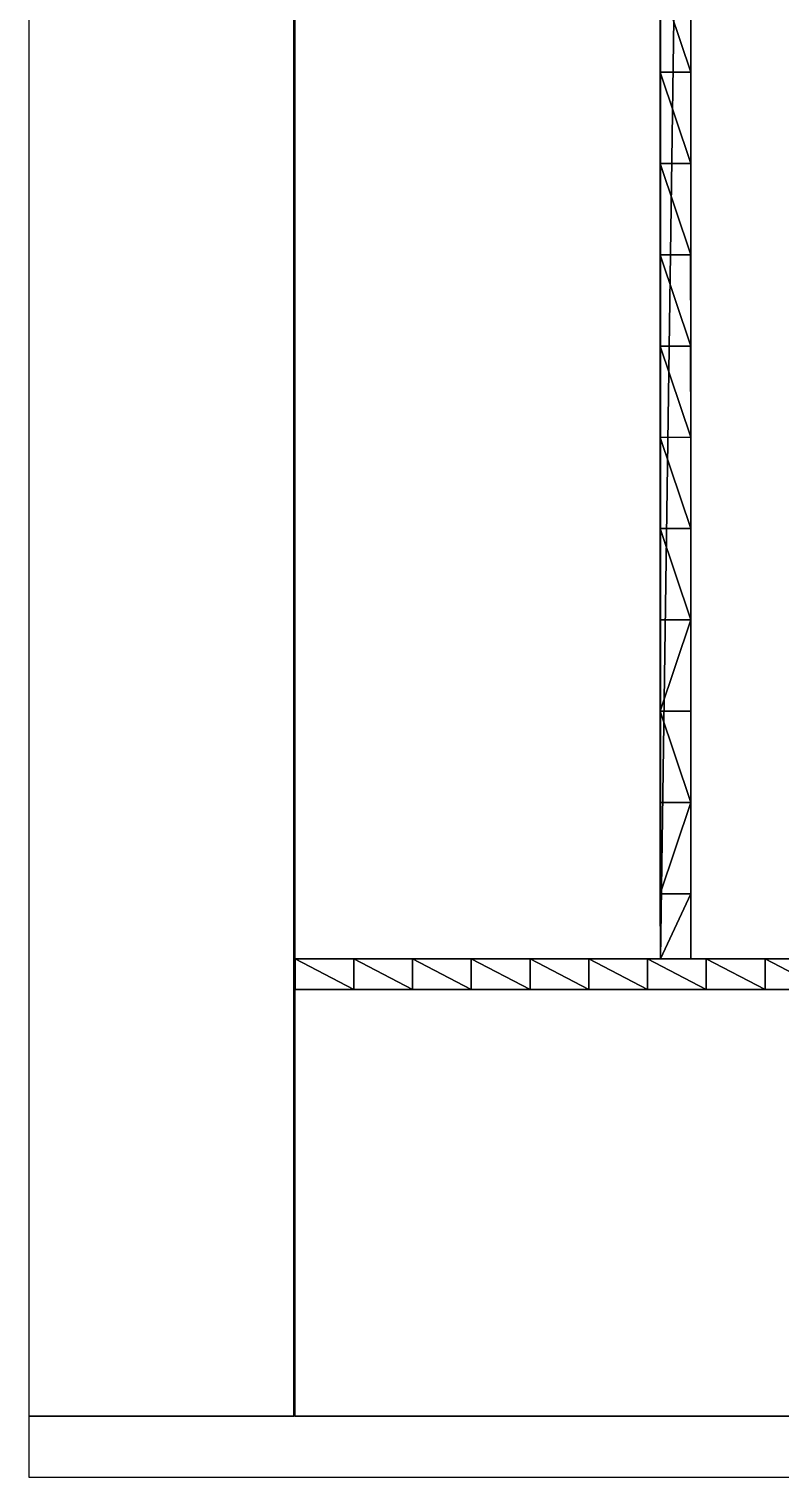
# Model space of a CAD drawing. Extents: x -200 to 200, y -480 to 0.
# Drawn here: x -200 to -76.6, y -480 to -242.1 of the extents above; entities that cross this region are included whole.
import ezdxf

# ---------------------------------------------------------------- set-up
doc = ezdxf.new("R2010")
doc.units = 0
doc.layers.get('0').update_dxf_attribs({"linetype": 'CONTINUOUS'})
doc.layers.add('BRANCO', color=7, linetype='CONTINUOUS')

msp = doc.modelspace()

# ---------------------------------------------------------------- linework, layer by layer
at = {"linetype": 'CONTINUOUS'}
for p, q in [((-200, -470), (-200, -480)), ((-200, -480), (200, -480))]:
    msp.add_line(p, q, dxfattribs=at)
for points in [[(-200, 0), (-200, -470), (-156.5, -470), (-156.5, 0)], [(200, -470), (-200, -470), (-200, -480), (200, -480)]]:
    msp.add_3dface(points, dxfattribs=at)
at = {"layer": 'BRANCO'}
for points in [[(-156.3116, -43.5, -74), (156.5, -470, -74.00272), (154.9835, -42.396, -74), (-156.3116, -43.5, -74)], [(-156.3104, -470, -74), (-156.3116, -43.5, -74), (-156.5079, -43.49997), (-156.3104, -470, -74)], [(-156.3104, -470, -74), (-156.5079, -43.49997), (-156.3104, -470, 0.11584), (-156.3104, -470, -74)], [(-156.3116, -43.5, -74), (-156.3104, -470, -73.88416), (156.5, -470, -74.00272), (-156.3116, -43.5, -74)], [(-96.29615, -394.8884, -74.02586), (-91.31158, -43.49377, -74.02586), (-96.31158, -43.5, -74.02586), (-96.29615, -394.8884, -74.02586)], [(-96.29615, -394.8884, -74.02586), (-91.29615, -394.8822, -74.02586), (-91.31158, -43.49377, -74.02586), (-96.29615, -394.8884, -74.02586)], [(-91.30386, -249.188, -1.07199), (-91.30386, -234.188, -0.56416), (-96.30386, -234.1942, -0.56416), (-91.30386, -249.188, -1.07199)], [(-96.30386, -249.1942, -1.07199), (-96.30386, -234.1942, -0.56416), (-96.30386, -249.1942, -74.02586), (-96.30386, -249.1942, -1.07199)], [(-96.30386, -249.1942, -74.02586), (-96.30386, -234.1942, -0.56416), (-96.30386, -234.1942, -74.02586), (-96.30386, -249.1942, -74.02586)], [(-91.30386, -249.188, -1.07199), (-96.30386, -234.1942, -0.56416), (-96.30386, -249.1942, -1.07199), (-91.30386, -249.188, -1.07199)], [(-91.30386, -234.188, -0.56416), (-91.30386, -249.188, -1.07199), (-91.30386, -249.188, -74.02586), (-91.30386, -234.188, -0.56416)], [(-91.30386, -234.188, -0.56416), (-91.30386, -249.188, -74.02586), (-91.30386, -234.188, -74.02586), (-91.30386, -234.188, -0.56416)], [(-91.30386, -264.188, -1.91926), (-91.30386, -249.188, -1.07199), (-96.30386, -249.1942, -1.07199), (-91.30386, -264.188, -1.91926)], [(-96.30386, -264.1942, -1.91926), (-96.30386, -249.1942, -1.07199), (-96.30189, -264.1942, -74.02586), (-96.30386, -264.1942, -1.91926)], [(-96.30189, -264.1942, -74.02586), (-96.30386, -249.1942, -1.07199), (-96.30386, -249.1942, -74.02586), (-96.30189, -264.1942, -74.02586)], [(-91.30386, -264.188, -1.91926), (-96.30386, -249.1942, -1.07199), (-96.30386, -264.1942, -1.91926), (-91.30386, -264.188, -1.91926)], [(-91.30386, -249.188, -1.07199), (-91.30386, -264.188, -1.91926), (-91.30189, -264.188, -74.02586), (-91.30386, -249.188, -1.07199)], [(-91.30386, -249.188, -1.07199), (-91.30189, -264.188, -74.02586), (-91.30386, -249.188, -74.02586), (-91.30386, -249.188, -1.07199)], [(-91.30386, -279.188, -3.10729), (-91.30386, -264.188, -1.91926), (-96.30386, -264.1942, -1.91926), (-91.30386, -279.188, -3.10729)], [(-96.30386, -279.1942, -3.10729), (-96.30386, -264.1942, -1.91926), (-96.30386, -279.1942, -74.02586), (-96.30386, -279.1942, -3.10729)], [(-96.30386, -279.1942, -74.02586), (-96.30386, -264.1942, -1.91926), (-96.30386, -264.1942, -74.02586), (-96.30386, -279.1942, -74.02586)], [(-91.30386, -279.188, -3.10729), (-96.30386, -264.1942, -1.91926), (-96.30386, -279.1942, -3.10729), (-91.30386, -279.188, -3.10729)], [(-91.30386, -264.188, -1.91926), (-91.30386, -279.188, -3.10729), (-91.30386, -279.188, -74.02586), (-91.30386, -264.188, -1.91926)], [(-91.30386, -264.188, -1.91926), (-91.30386, -279.188, -74.02586), (-91.30386, -264.188, -74.02586), (-91.30386, -264.188, -1.91926)], [(-91.30386, -294.188, -4.63789), (-91.32255, -279.188, -3.10729), (-96.30386, -279.1942, -3.10729), (-91.30386, -294.188, -4.63789)], [(-96.30386, -294.1942, -4.63789), (-96.30386, -279.1942, -3.10729), (-96.30386, -294.1942, -74.02586), (-96.30386, -294.1942, -4.63789)], [(-96.30386, -294.1942, -74.02586), (-96.30386, -279.1942, -3.10729), (-96.30386, -279.1942, -74.02586), (-96.30386, -294.1942, -74.02586)], [(-91.30386, -294.188, -4.63789), (-96.30386, -279.1942, -3.10729), (-96.30386, -294.1942, -4.63789), (-91.30386, -294.188, -4.63789)], [(-91.30386, -279.188, -3.10729), (-91.30386, -294.188, -4.63789), (-91.30386, -294.188, -74.02586), (-91.30386, -279.188, -3.10729)], [(-91.30386, -279.188, -3.10729), (-91.30386, -294.188, -74.02586), (-91.30386, -279.188, -74.02586), (-91.30386, -279.188, -3.10729)], [(-91.30386, -309.188, -6.51346), (-91.32255, -294.188, -4.63789), (-96.30386, -294.1942, -4.63789), (-91.30386, -309.188, -6.51346)], [(-96.30386, -309.1942, -6.51346), (-96.30386, -294.1942, -4.63789), (-96.29991, -309.1942, -74.02586), (-96.30386, -309.1942, -6.51346)], [(-96.29991, -309.1942, -74.02586), (-96.30386, -294.1942, -4.63789), (-96.30386, -294.1942, -74.02586), (-96.29991, -309.1942, -74.02586)], [(-91.30386, -309.188, -6.51346), (-96.30386, -294.1942, -4.63789), (-96.30386, -309.1942, -6.51346), (-91.30386, -309.188, -6.51346)], [(-91.30386, -294.188, -4.63789), (-91.30386, -309.188, -6.51346), (-91.29991, -309.188, -74.02586), (-91.30386, -294.188, -4.63789)], [(-91.30386, -294.188, -4.63789), (-91.29991, -309.188, -74.02586), (-91.30386, -294.188, -74.02586), (-91.30386, -294.188, -4.63789)], [(-91.30386, -324.188, -8.73696), (-91.30386, -309.188, -6.51346), (-96.30386, -309.1942, -6.51346), (-91.30386, -324.188, -8.73696)], [(-96.30386, -324.1942, -8.73696), (-96.30386, -309.1942, -6.51346), (-96.30386, -324.1942, -74.02586), (-96.30386, -324.1942, -8.73696)], [(-96.30386, -324.1942, -74.02586), (-96.30386, -309.1942, -6.51346), (-96.30386, -309.1942, -74.02586), (-96.30386, -324.1942, -74.02586)], [(-91.30386, -324.188, -8.73696), (-96.30386, -309.1942, -6.51346), (-96.30386, -324.1942, -8.73696), (-91.30386, -324.188, -8.73696)], [(-91.30386, -309.188, -6.51346), (-91.30386, -324.188, -8.73696), (-91.30386, -324.188, -74.02586), (-91.30386, -309.188, -6.51346)], [(-91.30386, -309.188, -6.51346), (-91.30386, -324.188, -74.02586), (-91.30386, -309.188, -74.02586), (-91.30386, -309.188, -6.51346)], [(-91.30386, -339.188, -11.31194), (-91.30386, -324.188, -8.73696), (-96.30386, -324.1881, -8.73606), (-91.30386, -339.188, -11.31194)], [(-91.30386, -339.188, -11.31194), (-96.30386, -324.1881, -8.73606), (-96.30386, -339.1942, -11.31194), (-91.30386, -339.188, -11.31194)], [(-96.30386, -339.1942, -11.31194), (-96.30386, -324.1942, -8.73696), (-96.30386, -339.1942, -74.02586), (-96.30386, -339.1942, -11.31194)], [(-96.30386, -339.1942, -74.02586), (-96.30386, -324.1942, -8.73696), (-96.30386, -324.1942, -74.02586), (-96.30386, -339.1942, -74.02586)], [(-91.30386, -324.188, -8.73696), (-91.30386, -339.188, -11.31194), (-91.30386, -339.188, -74.02586), (-91.30386, -324.188, -8.73696)], [(-91.30386, -324.188, -8.73696), (-91.30386, -339.188, -74.02586), (-91.30386, -324.188, -74.02586), (-91.30386, -324.188, -8.73696)], [(-91.30386, -339.194, -11.31298), (-96.30386, -339.1942, -11.31298), (-96.30386, -354.1942, -14.24256), (-91.30386, -339.194, -11.31298)], [(-91.30386, -339.194, -11.31298), (-96.30386, -354.1942, -14.24256), (-91.30386, -354.194, -14.24373), (-91.30386, -339.194, -11.31298)], [(-96.30386, -354.1942, -14.24256), (-96.30386, -339.1942, -11.31194), (-96.30386, -354.1942, -74.02586), (-96.30386, -354.1942, -14.24256)], [(-96.30386, -354.1942, -74.02586), (-96.30386, -339.1942, -11.31194), (-96.30386, -339.1942, -74.02586), (-96.30386, -354.1942, -74.02586)], [(-91.30386, -339.188, -11.31194), (-91.30386, -354.188, -14.24256), (-91.30386, -354.188, -74.02586), (-91.30386, -339.188, -11.31194)], [(-91.30386, -339.188, -11.31194), (-91.30386, -354.188, -74.02586), (-91.30386, -339.188, -74.02586), (-91.30386, -339.188, -11.31194)], [(-96.30386, -354.1942, -14.24373), (-91.30386, -369.1938, -17.53509), (-91.30386, -354.188, -14.24256), (-96.30386, -354.1942, -14.24373)], [(-96.30386, -369.1942, -17.53366), (-96.30386, -354.1942, -14.24256), (-96.30386, -369.1942, -74.02586), (-96.30386, -369.1942, -17.53366)], [(-96.30386, -369.1942, -74.02586), (-96.30386, -354.1942, -14.24256), (-96.30386, -354.1942, -74.02586), (-96.30386, -369.1942, -74.02586)], [(-96.30386, -354.1942, -14.24373), (-96.30386, -369.1942, -17.53366), (-91.30386, -369.1938, -17.53509), (-96.30386, -354.1942, -14.24373)], [(-91.30386, -354.188, -14.24256), (-91.30386, -369.188, -17.53366), (-91.30386, -369.188, -74.02586), (-91.30386, -354.188, -14.24256)], [(-91.30386, -354.188, -14.24256), (-91.30386, -369.188, -74.02586), (-91.30386, -354.188, -74.02586), (-91.30386, -354.188, -14.24256)], [(-91.30386, -369.188, -17.53366), (-96.30386, -369.1942, -17.53366), (-96.30386, -384.1942, -21.19075), (-91.30386, -369.188, -17.53366)], [(-91.30386, -369.188, -17.53366), (-96.30386, -384.1942, -21.19075), (-91.30386, -384.1938, -21.19218), (-91.30386, -369.188, -17.53366)], [(-96.30386, -384.1942, -21.19075), (-96.30386, -369.1942, -17.53366), (-96.30386, -384.1942, -74.02586), (-96.30386, -384.1942, -21.19075)], [(-96.30386, -384.1942, -74.02586), (-96.30386, -369.1942, -17.53366), (-96.30386, -369.1942, -74.02586), (-96.30386, -384.1942, -74.02586)], [(-91.30386, -369.188, -17.53366), (-91.30386, -384.188, -21.19075), (-91.30386, -384.188, -74.02586), (-91.30386, -369.188, -17.53366)], [(-91.30386, -369.188, -17.53366), (-91.30386, -384.188, -74.02586), (-91.30386, -369.188, -74.02586), (-91.30386, -369.188, -17.53366)], [(-91.30386, -384.1938, -21.19218), (-96.30386, -384.1976, -21.19165), (-96.29054, -394.8884, -24.02587), (-91.30386, -384.1938, -21.19218)], [(-96.29615, -394.8884, -24.02498), (-96.30386, -384.1942, -21.19075), (-96.29615, -394.8884, -74.02586), (-96.29615, -394.8884, -24.02498)], [(-96.29615, -394.8884, -74.02586), (-96.30386, -384.1942, -21.19075), (-96.30386, -384.1942, -74.02586), (-96.29615, -394.8884, -74.02586)], [(-91.30386, -384.1938, -21.19218), (-96.29054, -394.8884, -24.02587), (-91.29615, -394.8822, -24.02587), (-91.30386, -384.1938, -21.19218)], [(-91.30386, -384.188, -21.19075), (-91.29615, -394.8822, -24.02498), (-91.29615, -394.8822, -74.02586), (-91.30386, -384.188, -21.19075)], [(-91.30386, -384.188, -21.19075), (-91.29615, -394.8822, -74.02586), (-91.30386, -384.188, -74.02586), (-91.30386, -384.188, -21.19075)], [(-156.2977, -399.8884, -23.82816), (-146.6477, -399.8884, -19.03074), (-156.2977, -394.8884, -23.82816), (-156.2977, -399.8884, -23.82816)], [(-156.2977, -394.8884, -23.82816), (-146.6477, -399.8884, -19.03074), (-146.6477, -394.8884, -19.03074), (-156.2977, -394.8884, -23.82816)], [(-156.2977, -394.8884, -23.82816), (-156.2962, -394.8884, -73.99999), (-156.2962, -399.8884, -73.99999), (-156.2977, -394.8884, -23.82816)], [(-156.2977, -394.8884, -23.82816), (-156.2962, -399.8884, -73.99999), (-156.2977, -399.8884, -23.82816), (-156.2977, -394.8884, -23.82816)], [(-156.2977, -394.8884, -23.82816), (-146.6477, -394.8884, -19.03074), (-156.2962, -394.8884, -73.99999), (-156.2977, -394.8884, -23.82816)], [(-156.2962, -394.8884, -73.99999), (-146.6477, -394.8884, -19.03074), (-146.6477, -394.8884, -73.99999), (-156.2962, -394.8884, -73.99999)], [(-146.6477, -399.8884, -19.03074), (-136.9977, -399.8884, -14.84042), (-146.6477, -394.8884, -19.03074), (-146.6477, -399.8884, -19.03074)], [(-146.6477, -394.8884, -19.03074), (-136.9977, -399.8884, -14.84042), (-136.9977, -394.8884, -14.84042), (-146.6477, -394.8884, -19.03074)], [(-146.6477, -394.8884, -19.03074), (-136.9977, -394.8884, -14.84042), (-146.6477, -394.8884, -73.99999), (-146.6477, -394.8884, -19.03074)], [(-146.6477, -394.8884, -73.99999), (-136.9977, -394.8884, -14.84042), (-136.9977, -394.8884, -73.99999), (-146.6477, -394.8884, -73.99999)], [(-136.9977, -399.8884, -14.84042), (-127.3477, -399.8884, -11.21799), (-136.9977, -394.8884, -14.84042), (-136.9977, -399.8884, -14.84042)], [(-136.9977, -394.8884, -14.84042), (-127.3477, -399.8884, -11.21799), (-127.3477, -394.8884, -11.21799), (-136.9977, -394.8884, -14.84042)], [(-136.9977, -394.8884, -14.84042), (-127.3477, -394.8884, -11.21799), (-136.9977, -394.8884, -73.99999), (-136.9977, -394.8884, -14.84042)], [(-136.9977, -394.8884, -73.99999), (-127.3477, -394.8884, -11.21799), (-127.3477, -394.8884, -73.99999), (-136.9977, -394.8884, -73.99999)], [(-127.3477, -399.8884, -11.21799), (-117.6977, -399.8884, -8.13224), (-127.3477, -394.8884, -11.21799), (-127.3477, -399.8884, -11.21799)], [(-127.3477, -394.8884, -11.21799), (-117.6977, -399.8884, -8.13224), (-117.6977, -394.8884, -8.13224), (-127.3477, -394.8884, -11.21799)], [(-127.3477, -394.8884, -11.21799), (-117.6977, -394.8884, -8.13224), (-127.3477, -394.8884, -73.99999), (-127.3477, -394.8884, -11.21799)], [(-127.3477, -394.8884, -73.99999), (-117.6977, -394.8884, -8.13224), (-117.6977, -394.8884, -73.99999), (-127.3477, -394.8884, -73.99999)], [(-117.6977, -399.8884, -8.13224), (-108.0477, -399.8884, -5.55835), (-117.6977, -394.8884, -8.13224), (-117.6977, -399.8884, -8.13224)], [(-117.6977, -394.8884, -8.13224), (-108.0477, -399.8884, -5.55835), (-108.0477, -394.8884, -5.55835), (-117.6977, -394.8884, -8.13224)], [(-117.6977, -394.8884, -8.13224), (-108.0477, -394.8884, -5.55835), (-117.6977, -394.8884, -73.99999), (-117.6977, -394.8884, -8.13224)], [(-117.6977, -394.8884, -73.99999), (-108.0477, -394.8884, -5.55835), (-108.0477, -394.8884, -73.99999), (-117.6977, -394.8884, -73.99999)], [(-108.0477, -399.8884, -5.55835), (-98.39768, -399.8884, -3.47679), (-108.0477, -394.8884, -5.55835), (-108.0477, -399.8884, -5.55835)], [(-108.0477, -394.8884, -5.55835), (-98.39768, -399.8884, -3.47679), (-98.39768, -394.8884, -3.47679), (-108.0477, -394.8884, -5.55835)], [(-108.0477, -394.8884, -5.55835), (-98.39768, -394.8884, -3.47679), (-108.0477, -394.8884, -73.99999), (-108.0477, -394.8884, -5.55835)], [(-108.0477, -394.8884, -73.99999), (-98.39768, -394.8884, -3.47679), (-98.39768, -394.8884, -73.99999), (-108.0477, -394.8884, -73.99999)], [(-98.39768, -399.8884, -3.47679), (-88.74768, -399.8884, -1.87248), (-98.39768, -394.8884, -3.47679), (-98.39768, -399.8884, -3.47679)], [(-98.39768, -394.8884, -3.47679), (-88.74768, -399.8884, -1.87248), (-88.74768, -394.8884, -1.87248), (-98.39768, -394.8884, -3.47679)], [(-98.39768, -394.8884, -3.47679), (-88.74768, -394.8884, -1.87248), (-98.39768, -394.8884, -73.99999), (-98.39768, -394.8884, -3.47679)], [(-98.39768, -394.8884, -73.99999), (-88.74768, -394.8884, -1.87248), (-88.74768, -394.8884, -73.99999), (-98.39768, -394.8884, -73.99999)], [(-91.29615, -394.8822, -74.02586), (-91.29615, -394.8822, -24.02587), (-96.29615, -394.8884, -24.02587), (-91.29615, -394.8822, -74.02586)], [(-91.29615, -394.8822, -74.02586), (-96.29615, -394.8884, -24.02587), (-96.29615, -394.8884, -74.02586), (-91.29615, -394.8822, -74.02586)], [(-88.74768, -399.8884, -1.87248), (-79.09768, -399.8884, -0.73423), (-88.74768, -394.8884, -1.87248), (-88.74768, -399.8884, -1.87248)], [(-88.74768, -394.8884, -1.87248), (-79.09768, -399.8884, -0.73423), (-79.09768, -394.8884, -0.73423), (-88.74768, -394.8884, -1.87248)], [(-88.74768, -394.8884, -1.87248), (-79.09768, -394.8884, -0.73423), (-88.74768, -394.8884, -73.99999), (-88.74768, -394.8884, -1.87248)], [(-88.74768, -394.8884, -73.99999), (-79.09768, -394.8884, -0.73423), (-79.09768, -394.8884, -73.99999), (-88.74768, -394.8884, -73.99999)], [(-79.09768, -399.8884, -0.73423), (-69.44768, -399.8884, -0.0543), (-79.09768, -394.8884, -0.73423), (-79.09768, -399.8884, -0.73423)], [(-79.09768, -394.8884, -0.73423), (-69.44768, -399.8884, -0.0543), (-69.44768, -394.8884, -0.0543), (-79.09768, -394.8884, -0.73423)], [(-79.09768, -394.8884, -0.73423), (-69.44768, -394.8884, -0.0543), (-79.09768, -394.8884, -73.99999), (-79.09768, -394.8884, -0.73423)], [(-79.09768, -394.8884, -73.99999), (-69.44768, -394.8884, -0.0543), (-69.44768, -394.8884, -73.99999), (-79.09768, -394.8884, -73.99999)], [(-146.6477, -399.8884, -19.03074), (-156.2977, -399.8884, -23.82816), (-156.2962, -399.8884, -73.99999), (-146.6477, -399.8884, -19.03074)], [(-146.6477, -399.8884, -19.03074), (-156.2962, -399.8884, -73.99999), (-146.6477, -399.8884, -73.99999), (-146.6477, -399.8884, -19.03074)], [(-136.9977, -399.8884, -14.84042), (-146.6477, -399.8884, -19.03074), (-146.6477, -399.8884, -73.99999), (-136.9977, -399.8884, -14.84042)], [(-136.9977, -399.8884, -14.84042), (-146.6477, -399.8884, -73.99999), (-136.9977, -399.8884, -73.99999), (-136.9977, -399.8884, -14.84042)], [(-127.3477, -399.8884, -11.21799), (-136.9977, -399.8884, -14.84042), (-136.9977, -399.8884, -73.99999), (-127.3477, -399.8884, -11.21799)], [(-127.3477, -399.8884, -11.21799), (-136.9977, -399.8884, -73.99999), (-127.3477, -399.8884, -73.99999), (-127.3477, -399.8884, -11.21799)], [(-117.6977, -399.8884, -8.13224), (-127.3477, -399.8884, -11.21799), (-127.3477, -399.8884, -73.99999), (-117.6977, -399.8884, -8.13224)], [(-117.6977, -399.8884, -8.13224), (-127.3477, -399.8884, -73.99999), (-117.6977, -399.8884, -73.99999), (-117.6977, -399.8884, -8.13224)], [(-108.0477, -399.8884, -5.55835), (-117.6977, -399.8884, -8.13224), (-117.6977, -399.8884, -73.99999), (-108.0477, -399.8884, -5.55835)], [(-108.0477, -399.8884, -5.55835), (-117.6977, -399.8884, -73.99999), (-108.0477, -399.8884, -73.99999), (-108.0477, -399.8884, -5.55835)], [(-98.39768, -399.8884, -3.47679), (-108.0477, -399.8884, -5.55835), (-108.0477, -399.8884, -73.99999), (-98.39768, -399.8884, -3.47679)], [(-98.39768, -399.8884, -3.47679), (-108.0477, -399.8884, -73.99999), (-98.39768, -399.8884, -73.99999), (-98.39768, -399.8884, -3.47679)], [(-88.74768, -399.8884, -1.87248), (-98.39768, -399.8884, -3.47679), (-98.39768, -399.8884, -73.99999), (-88.74768, -399.8884, -1.87248)], [(-88.74768, -399.8884, -1.87248), (-98.39768, -399.8884, -73.99999), (-88.74768, -399.8884, -73.99999), (-88.74768, -399.8884, -1.87248)], [(-79.09768, -399.8884, -0.73423), (-88.74768, -399.8884, -1.87248), (-88.74768, -399.8884, -73.99999), (-79.09768, -399.8884, -0.73423)], [(-79.09768, -399.8884, -0.73423), (-88.74768, -399.8884, -73.99999), (-79.09768, -399.8884, -73.99999), (-79.09768, -399.8884, -0.73423)], [(-69.44768, -399.8884, -0.0543), (-79.09768, -399.8884, -0.73423), (-79.09768, -399.8884, -73.99999), (-69.44768, -399.8884, -0.0543)], [(-69.44768, -399.8884, -0.0543), (-79.09768, -399.8884, -73.99999), (-69.44768, -399.8884, -73.99999), (-69.44768, -399.8884, -0.0543)], [(156.5, -470), (-156.3104, -470, -74.00272), (-156.3104, -469.9799, 0.11584), (156.5, -470)], [(156.5, -470), (156.5, -470, -74.00272), (-156.3104, -470, -74.00272), (156.5, -470)]]:
    msp.add_3dface(points, dxfattribs=at)

doc.saveas('drawing.dxf')
